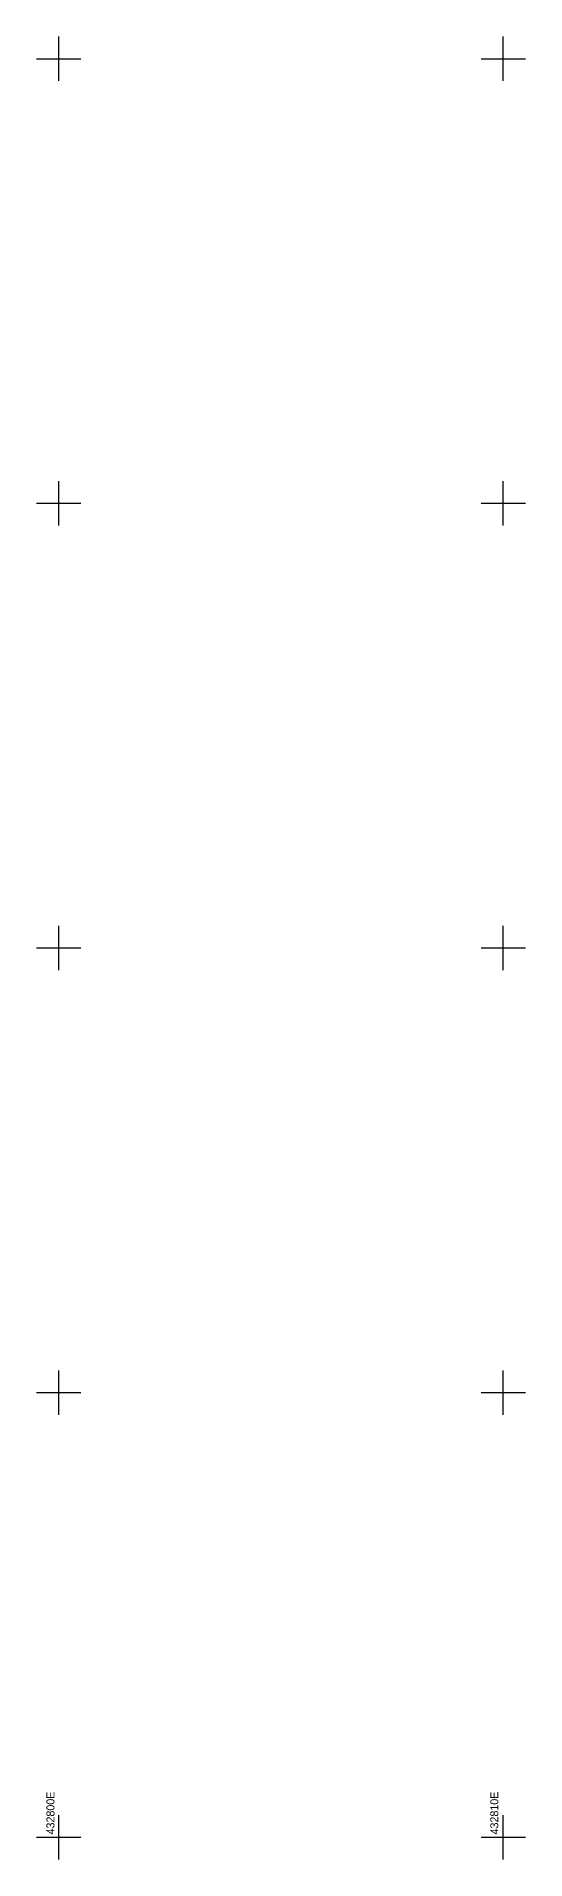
# Model space of a CAD drawing. Header units: millimetres. Extents: x -41320 to 158831, y -39180 to 41963.
# Drawn here: x 40872 to 51872, y -39180 to 1820 of the extents above; entities that cross this region are included whole.
import ezdxf

# ---------------------------------------------------------------- set-up
doc = ezdxf.new("R2010")
doc.units = ezdxf.units.MM
doc.layers.add('SV___GRID', color=7, linetype='Continuous', true_color=0xffffff)

msp = doc.modelspace()

# ---------------------------------------------------------------- linework, layer by layer
at = {"layer": 'SV___GRID', "color": 1, "linetype": 'Continuous', "ltscale": 200}
for p, q in [((41372, 820), (41372, 1820)), ((51372, 820), (51372, 1820)), ((40872, 1320), (41872, 1320)), ((50872, 1320), (51872, 1320)), ((41372, -9180), (41372, -8180)), ((51372, -9180), (51372, -8180)), ((40872, -8680), (41872, -8680)), ((50872, -8680), (51872, -8680)), ((41372, -19180), (41372, -18180)), ((51372, -19180), (51372, -18180)), ((40872, -18680), (41872, -18680)), ((50872, -18680), (51872, -18680)), ((41372, -29180), (41372, -28180)), ((51372, -29180), (51372, -28180)), ((40872, -28680), (41872, -28680)), ((50872, -28680), (51872, -28680)), ((41372, -39180), (41372, -38180)), ((51372, -39180), (51372, -38180)), ((40872, -38680), (41872, -38680)), ((50872, -38680), (51872, -38680))]:
    msp.add_line(p, q, dxfattribs=at)

# ---------------------------------------------------------------- texts
for s, p in [('432800E', (41276, -38616)), ('432810E', (51260, -38616))]:
    msp.add_text(s, height=180, rotation=90, dxfattribs=at).set_placement(p)

doc.saveas('drawing.dxf')
